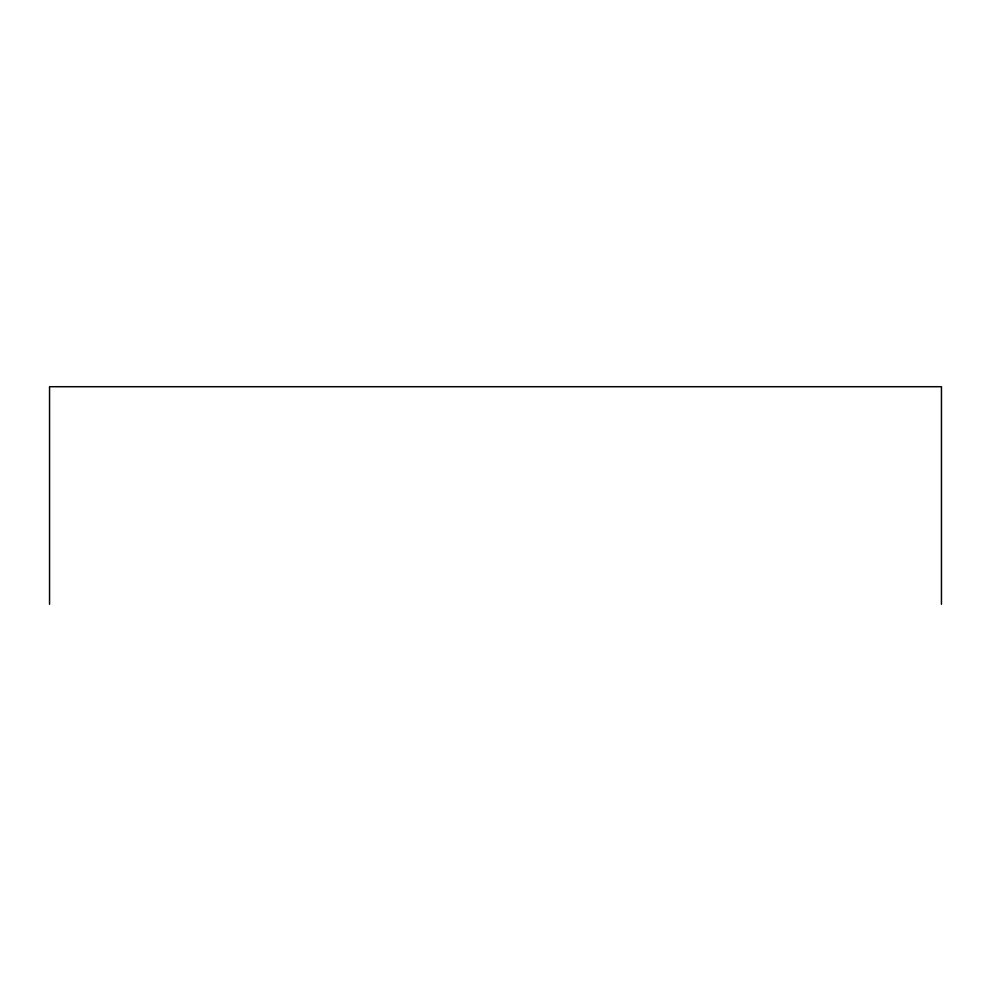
<?xml version="1.0" encoding="UTF-8"?>
<svg xmlns="http://www.w3.org/2000/svg" width="991" height="991" viewBox="0 0 991 991"><rect width="100%" height="100%" fill="white"/><g stroke="black" fill="none" stroke-linecap="round" stroke-linejoin="round"><path stroke-width="1.49" d="M941.45 604.287L941.45 386.713L49.55 386.713L49.55 604.287"/></g></svg>
